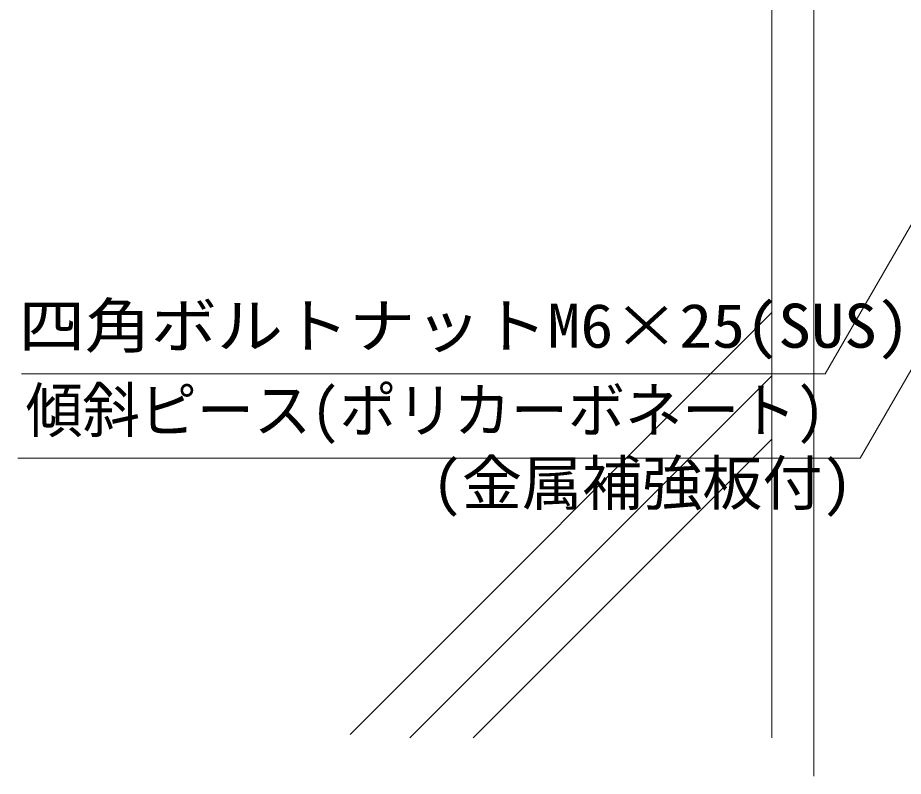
# Model space of a CAD drawing. Units: millimetres, scale not verified. Extents: x -1200 to 1200, y -500 to 500.
# Drawn here: x 722 to 764, y -349.51 to -313.55 of the extents above; entities that cross this region are included whole.
import ezdxf
from ezdxf.enums import TextEntityAlignment as Align

# ---------------------------------------------------------------- set-up
doc = ezdxf.new("R2010")
doc.units = ezdxf.units.MM
doc.header["$LTSCALE"] = 1.1
for name, color, linetype, lineweight in [('0-0_一般', 7, 'Continuous', 9), ('0-7_ストリンガー', 7, 'Continuous', 9), ('0-B_文字', 7, 'Continuous', 9)]:
    doc.layers.add(name, color=color, linetype=linetype, lineweight=lineweight)
doc.styles.add('ＭＳ ゴシック', font='')
doc.styles.get('ＭＳ ゴシック').set_extended_font_data('MS Gothic')

# ---------------------------------------------------------------- blocks, each defined once
blk = doc.blocks.new('グループ-188-1')
at = {"layer": '0-7_ストリンガー'}
blk.add_line((135244.06, 171812.36), (135244.06, 168512.36), dxfattribs=at)
blk = doc.blocks.new('グループ-189-1')
at = {"layer": '0-7_ストリンガー'}
blk.add_blockref('グループ-188-1', (0, 0), dxfattribs=at)

msp = doc.modelspace()

# ---------------------------------------------------------------- linework, layer by layer
at = {"layer": '0-0_一般'}
for p, q in [((757.762, -347.68), (757.762, -206.68)), ((757.762, -327.518), (737.762, -347.518)), ((757.762, -330.518), (740.6, -347.68)), ((757.762, -333.518), (743.6, -347.68))]:
    msp.add_line(p, q, dxfattribs=at)
at = {"layer": '0-B_文字'}
for p, q in [((760.292, -330.425), (766.407, -319.832)), ((761.954, -334.423), (769.867, -320.717)), ((760.292, -330.425), (722.182, -330.425)), ((761.954, -334.423), (722, -334.423))]:
    msp.add_line(p, q, dxfattribs=at)

# ---------------------------------------------------------------- block references
at = {"layer": '0-7_ストリンガー', "xscale": 0.04, "yscale": 0.04}
msp.add_blockref('グループ-189-1', (-4650, -7090), dxfattribs=at)

# ---------------------------------------------------------------- texts
at = {"layer": '0-B_文字', "style": 'ＭＳ ゴシック'}
for s, height, width, p in [('四角ボルトナットM6×25(SUS)', 2.089, 1.1, (722.045, -329.819)), ('傾斜ピース(ポリカーボネート)', 2.09, 0.95, (722.372, -333.824))]:
    msp.add_text(s, height=height, dxfattribs=dict(at, width=width)).set_placement(p, align=Align.BOTTOM_LEFT)
msp.add_text('(金属補強板付)', height=2.09, dxfattribs=at).set_placement((741.644, -337.276), align=Align.BOTTOM_LEFT)

doc.saveas('drawing.dxf')
